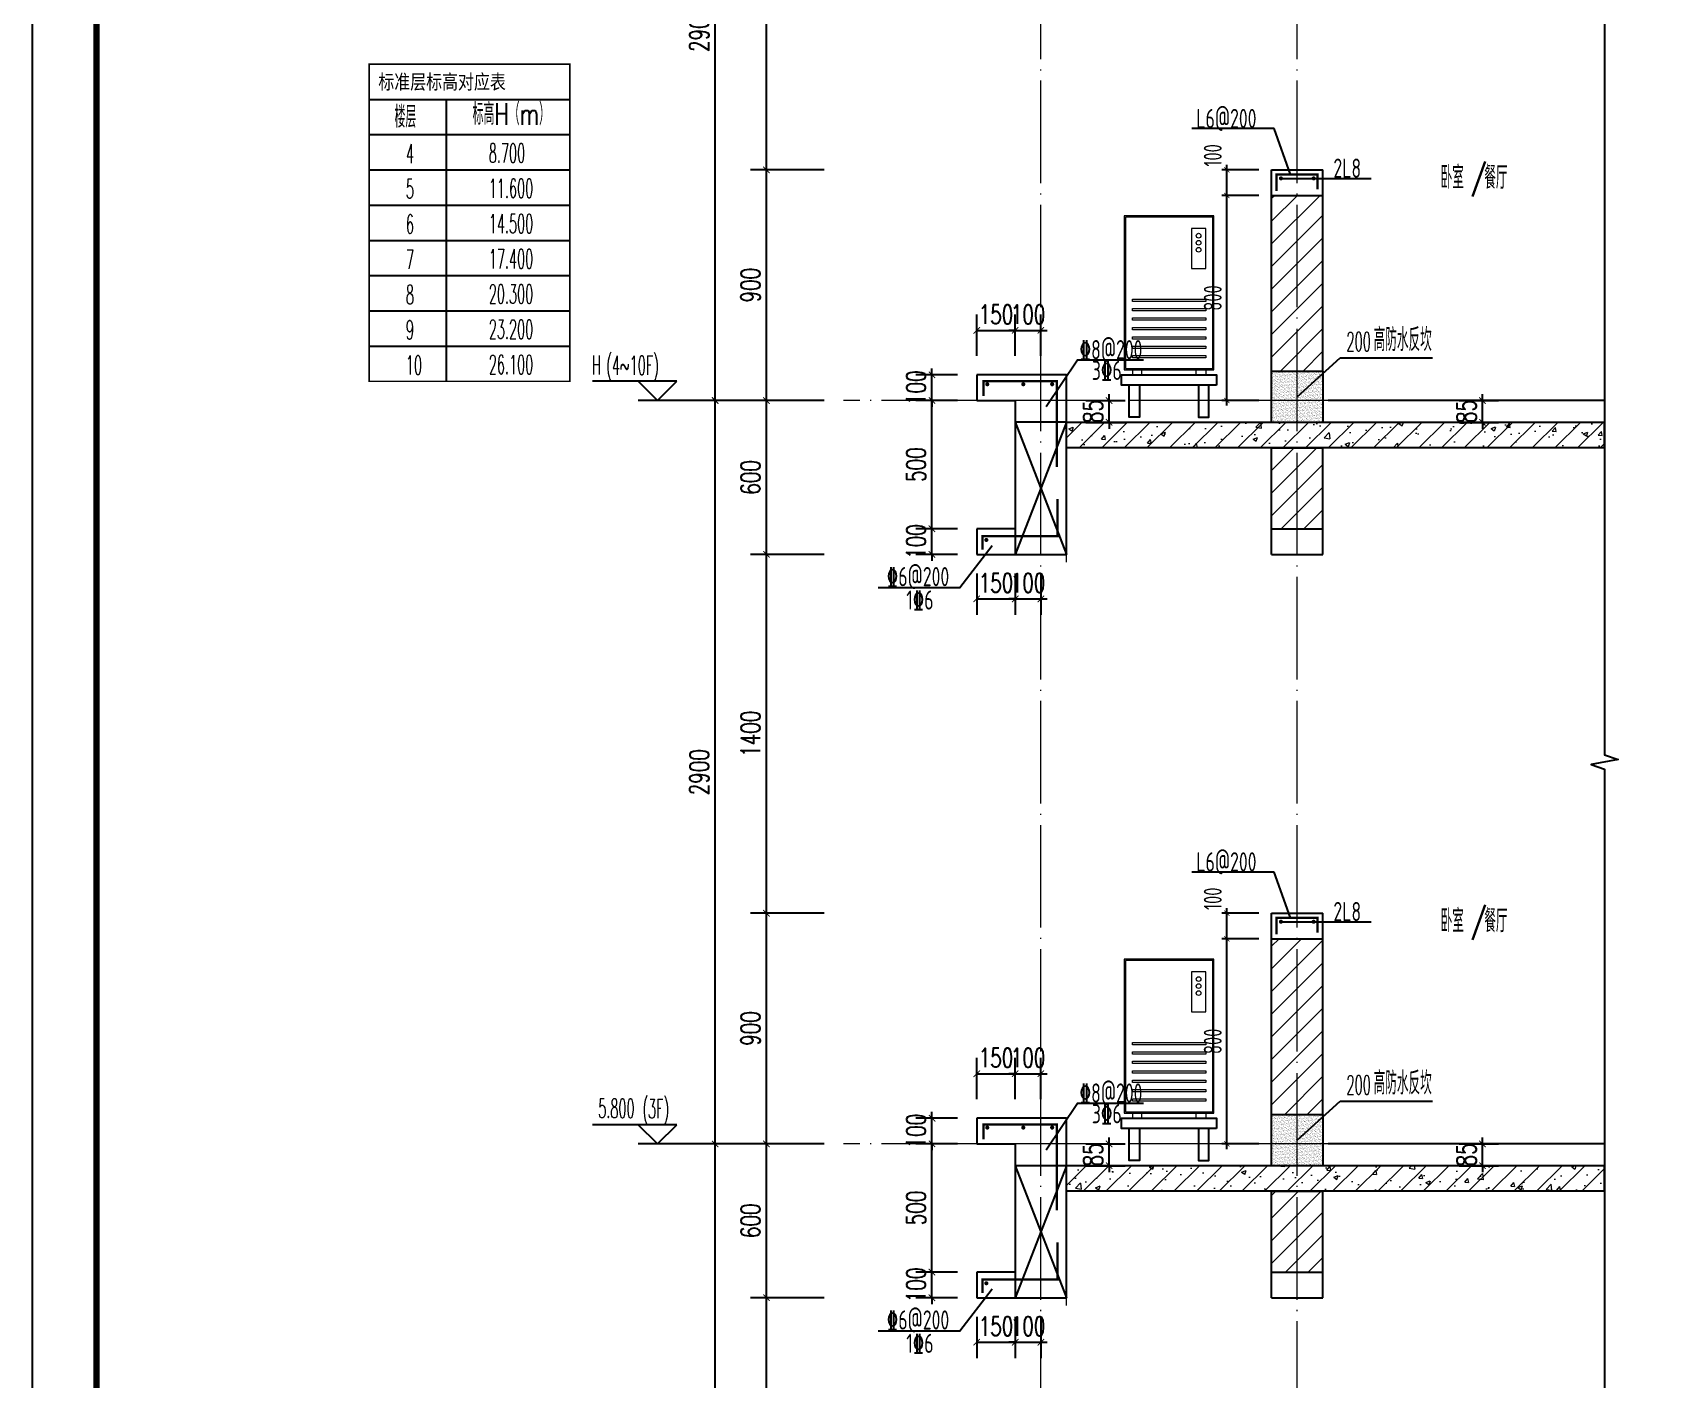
# Model space of a CAD drawing. Extents: x -461650 to 361314, y 245336 to 769729.
# Drawn here: x 299954 to 306262, y 665003 to 670259 of the extents above; entities that cross this region are included whole.
import ezdxf

# ---------------------------------------------------------------- set-up
doc = ezdxf.new("R2010")
doc.units = 0
doc.header["$LTSCALE"] = 1000
doc.linetypes.add('DOTE', pattern=[2.42, 2, -0.2, 0.02, -0.2])
doc.layers.get('0').update_dxf_attribs({"linetype": 'CONTINUOUS'})
doc.layers.get('DEFPOINTS').update_dxf_attribs({"linetype": 'CONTINUOUS'})
for name, color, linetype in [('C-Sheet-图框', 101, 'CONTINUOUS'), ('DIM', 2, 'CONTINUOUS'), ('DIM_ELEV', 3, 'CONTINUOUS'), ('DIM_IDEN', 67, 'CONTINUOUS'), ('DIM_SYMB', 3, 'CONTINUOUS'), ('PUB_DIM', 3, 'CONTINUOUS'), ('PUB_TEXT', 2, 'CONTINUOUS'), ('REIN', 6, 'CONTINUOUS'), ('S-大样-砼线', 7, 'CONTINUOUS'), ('S-引出线', 40, 'CONTINUOUS'), ('TEXT', 2, 'CONTINUOUS'), ('WALL', 5, 'CONTINUOUS'), ('yichutu', 7, 'CONTINUOUS'), ('看线', 251, 'CONTINUOUS'), ('空调外机', 8, 'CONTINUOUS'), ('立面-看线', 251, 'CONTINUOUS')]:
    doc.layers.add(name, color=color, linetype=linetype)
for name, color, linetype, lineweight in [('DOTE', 19, 'DOTE', 9), ('PUB_HATCH', 8, 'CONTINUOUS', 9), ('内粉刷', 37, 'CONTINUOUS', 9), ('图框', 9, 'CONTINUOUS', 18), ('平面-空调室外机', 143, 'CONTINUOUS', 9)]:
    doc.layers.add(name, color=color, linetype=linetype, lineweight=lineweight)
doc.styles.add('_TCH_DIM', font='SIMPLEX.shx', dxfattribs={"width": 0.7, "bigfont": 'GBCBIG.shx'})
doc.styles.add('_TCH_DIM_T3', font='SIMPLEX', dxfattribs={"width": 0.705882, "bigfont": 'GBCBIG'})
doc.styles.add('DIM_FONT_T3', font='SIMPLEX', dxfattribs={"width": 0.705882, "bigfont": 'GBCBIG'})
doc.styles.add('TSSD_DIMENSION', font='Tssdeng.shx', dxfattribs={"width": 0.7, "bigfont": 'tssdchn.shx'})
doc.styles.add('TSSD_REIN', font='tssdeng.shx', dxfattribs={"width": 0.7, "height": 300, "bigfont": 'tssdchn.shx'})
doc.styles.add('w', font='tssdeng.shx', dxfattribs={"width": 0.8, "bigfont": 'tssdchn.shx'})
doc.styles.add('宋体', font='', dxfattribs={"height": 50})
doc.styles.get('宋体').set_extended_font_data('SimSun')
doc.dimstyles.new('_TCH_ARCH&&25', dxfattribs={"dimtxt": 74.375, "dimasz": 25, "dimexe": 62.5, "dimexo": 75, "dimgap": 25, "dimtad": 1, "dimdec": 0, "dimzin": 0, "dimdsep": 46, "dimtxsty": '_TCH_DIM_T3', "dimblk": 'ARCHTICK', "dimcen": 0.09, "dimclrt": 7, "dimazin": 0, "dimtfac": 1, "dimtdec": 0, "dimtix": 1, "dimtmove": 2, "dimatfit": 3, "dimldrblk": 'ARCHTICK', "dimfxl": 0, "dimtolj": 1, "dimtzin": 0, "dimarcsym": 0})
doc.dimstyles.new('TSSD_20_20', dxfattribs={"dimtxt": 60, "dimasz": 20, "dimexe": 20, "dimexo": 50, "dimgap": 20, "dimtad": 1, "dimdec": 0, "dimzin": 0, "dimdsep": 46, "dimtxsty": 'TSSD_DIMENSION', "dimblk": 'ARCHTICK', "dimblk1": 'ARCHTICK', "dimblk2": 'ARCHTICK', "dimcen": 0, "dimdle": 20, "dimclrt": 7, "dimadec": 0, "dimazin": 0, "dimtfac": 1, "dimtdec": 0, "dimtix": 1, "dimtmove": 2, "dimatfit": 3, "dimfxl": 0, "dimtolj": 1, "dimtzin": 0, "dimarcsym": 0})
pattern_1 = [(45, (0, 44.88), (-44.1941915, 44.1941915), [])]

# ---------------------------------------------------------------- blocks, each defined once
blk = doc.blocks.new('GFDDDDRG')
at = {"layer": '图框'}
blk.add_lwpolyline([(923310, -107437), (923310, -159999), (893610, -159999), (893610, -107437)], close=True, dxfattribs=at)
blk.add_lwpolyline([(923310, -107437), (923310, -159999), (893610, -159999), (893610, -107437)], close=True, dxfattribs=at)
at = {"layer": '图框', "const_width": 50}
blk.add_lwpolyline([(894110, -159499), (922810, -159499), (922810, -108687), (894110, -108687)], close=True, dxfattribs=at)
blk = doc.blocks.new('yct-1051-594-26275-14850-25-1002.0')
at = {"layer": 'yichutu', "color": 7}
blk.add_lwpolyline([(0, 0), (0, 14850), (26275, 14850), (26275, 0)], close=True, dxfattribs=at)
blk = doc.blocks.new('A$C4D992532')
at = {"layer": 'C-Sheet-图框', "color": 0}
for p, q in [((-871.8, 1100), (-89.1, 1100)), ((-871.8, 1100), (-89.1, 1100)), ((-571.5, 1100), (-571.5, 0)), ((-871.8, 962.5), (-89.1, 962.5)), ((-871.8, 825), (-89.1, 825)), ((-871.8, 687.5), (-89.1, 687.5)), ((-871.8, 550), (-89.1, 550)), ((-871.8, 412.5), (-89.1, 412.5)), ((-871.8, 275), (-89.1, 275)), ((-871.8, 137.5), (-89.1, 137.5))]:
    blk.add_line(p, q, dxfattribs=at)
at = {"layer": 'C-Sheet-图框', "color": 0, "const_width": 6}
blk.add_lwpolyline([(-871.8, 0), (-89.1, 0), (-89.1, 1237.5), (-871.8, 1237.5)], close=True, dxfattribs=at)
at = {"layer": 'PUB_TEXT', "color": 2, "style": '宋体', "width": 0.8}
blk.add_text('标准层标高对应表', height=56.96, dxfattribs=at).set_placement((-835.8, 1139.9))
at = {"layer": 'PUB_TEXT', "style": '_TCH_DIM'}
for s, height, width, p in [('楼层', 84.4, 0.7, (-772.7, 989.5)), ('标高H（m）', 84.4, 0.7, (-468.2, 1000.6)), ('4', 74.4, 0.494118, (-728.4, 851.3)), ('8.700', 74.38, 0.494118, (-405, 853.2)), ('5', 74.4, 0.494118, (-728.4, 713.8)), ('11.600', 74.38, 0.494118, (-405, 715.7)), ('6', 74.4, 0.494118, (-728.4, 576.3)), ('14.500', 74.38, 0.494118, (-405, 578.2)), ('7', 74.4, 0.494118, (-728.4, 438.8)), ('17.400', 74.38, 0.494118, (-405, 440.7)), ('8', 74.4, 0.494118, (-728.4, 301.3)), ('20.300', 74.38, 0.494118, (-405, 303.2)), ('9', 74.4, 0.494118, (-728.4, 163.8)), ('23.200', 74.38, 0.494118, (-405, 165.7)), ('10', 74.38, 0.494118, (-728.4, 26.3)), ('26.100', 74.38, 0.494118, (-405, 28.2))]:
    blk.add_text(s, height=height, dxfattribs=dict(at, width=width)).set_placement(p)
blk = doc.blocks.new('kongtiao')
for p, q in [((-338.7, 49), (-338.7, -550.8)), ((11, 49), (-338.7, 49)), ((-334.1, 44.4), (-334.1, -546.2)), ((6.4, 44.4), (-334.1, 44.4)), ((6.4, -546.2), (6.4, 44.4)), ((11, -550.8), (11, 49)), ((-76.2, -0.5), (-76.2, -156.5)), ((-21.1, -0.5), (-76.2, -0.5)), ((-21.1, -156.5), (-21.1, -0.5)), ((-76.2, -156.5), (-21.1, -156.5)), ((-338.7, -550.8), (11, -550.8)), ((-334.1, -546.2), (6.4, -546.2)), ((-306.6, -550.8), (-306.6, -571.2)), ((-269.8, -571.2), (-269.8, -550.8)), ((-57.9, -571.2), (-57.9, -550.8)), ((-21.1, -550.8), (-21.1, -571.2)), ((-306.6, -571.2), (-269.8, -571.2)), ((-21.1, -571.2), (-57.9, -571.2))]:
    blk.add_line(p, q)
for points in [[(-306.6, -275.4), (-21.1, -275.4), (-21.1, -284.6), (-306.6, -284.6)], [(-306.6, -312.1), (-21.1, -312.1), (-21.1, -321.3), (-306.6, -321.3)], [(-306.6, -348.8), (-21.1, -348.8), (-21.1, -358), (-306.6, -358)], [(-306.6, -385.6), (-21.1, -385.6), (-21.1, -394.7), (-306.6, -394.7)], [(-306.6, -422.3), (-21.1, -422.3), (-21.1, -431.5), (-306.6, -431.5)], [(-306.6, -459), (-21.1, -459), (-21.1, -468.2), (-306.6, -468.2)], [(-306.6, -495.7), (-21.1, -495.7), (-21.1, -504.9), (-306.6, -504.9)]]:
    blk.add_lwpolyline(points, close=True)
for centre in [(-48.7, -28), (-48.7, -55.6), (-48.7, -83.1)]:
    blk.add_circle(centre, 9.18)
blk = doc.blocks.new('_ArchTick')
at = {"color": 0, "linetype": 'ByBlock', "const_width": 0.15}
blk.add_lwpolyline([(-0.5, -0.5), (0.5, 0.5)], dxfattribs=at)
blk = doc.blocks.new('*D387')
at = {"layer": 'DEFPOINTS', "color": 0}
for p in [(926373.2, -117186.1), (926547.8, -117186.1), (926547.8, -117286.1)]:
    blk.add_point(p, dxfattribs=at)
at = {"layer": 'PUB_DIM', "color": 0, "lineweight": -2}
for p, q in [((926472.8, -117186.1), (926310.7, -117186.1)), ((926373.2, -117186.1), (926373.2, -117161.1)), ((926373.2, -117286.1), (926373.2, -117186.1)), ((926472.8, -117286.1), (926310.7, -117286.1)), ((926373.2, -117286.1), (926373.2, -117311.1))]:
    blk.add_line(p, q, dxfattribs=at)
at = {"layer": 'PUB_DIM', "color": 0, "lineweight": -2, "xscale": 25, "yscale": 25, "zscale": 25}
for p, rotation in [((926373.2, -117186.1), 270), ((926373.2, -117286.1), 90)]:
    blk.add_blockref('_ArchTick', p, dxfattribs=dict(at, rotation=rotation))
at = {"layer": 'PUB_DIM', "color": 7, "insert": (926311, -117236.1), "char_height": 74.38, "attachment_point": 5, "rotation": 90, "style": '_TCH_DIM_T3'}
blk.add_mtext('\\A1;100', dxfattribs=at)
blk = doc.blocks.new('*D388')
at = {"layer": 'DEFPOINTS', "color": 0}
for p in [(926373.2, -117286.1), (926547.8, -117286.1), (926547.8, -117786.1)]:
    blk.add_point(p, dxfattribs=at)
at = {"layer": 'PUB_DIM', "color": 0, "lineweight": -2}
for p, q in [((926472.8, -117286.1), (926310.7, -117286.1)), ((926373.2, -117786.1), (926373.2, -117286.1)), ((926472.8, -117786.1), (926310.7, -117786.1))]:
    blk.add_line(p, q, dxfattribs=at)
at = {"layer": 'PUB_DIM', "color": 0, "lineweight": -2, "xscale": 25, "yscale": 25, "zscale": 25}
for p, rotation in [((926373.2, -117286.1), 90), ((926373.2, -117786.1), 270)]:
    blk.add_blockref('_ArchTick', p, dxfattribs=dict(at, rotation=rotation))
at = {"layer": 'PUB_DIM', "color": 7, "insert": (926311, -117536.1), "char_height": 74.38, "attachment_point": 5, "rotation": 90, "style": '_TCH_DIM_T3'}
blk.add_mtext('\\A1;500', dxfattribs=at)
blk = doc.blocks.new('*D389')
at = {"layer": 'DEFPOINTS', "color": 0}
for p in [(926373.2, -117786.1), (926547.8, -117786.1), (926547.8, -117886.1)]:
    blk.add_point(p, dxfattribs=at)
at = {"layer": 'PUB_DIM', "color": 0, "lineweight": -2}
for p, q in [((926373.2, -117786.1), (926373.2, -117761.1)), ((926472.8, -117786.1), (926310.7, -117786.1)), ((926373.2, -117886.1), (926373.2, -117786.1)), ((926472.8, -117886.1), (926310.7, -117886.1)), ((926373.2, -117886.1), (926373.2, -117911.1))]:
    blk.add_line(p, q, dxfattribs=at)
at = {"layer": 'PUB_DIM', "color": 0, "lineweight": -2, "xscale": 25, "yscale": 25, "zscale": 25}
for p, rotation in [((926373.2, -117786.1), 270), ((926373.2, -117886.1), 90)]:
    blk.add_blockref('_ArchTick', p, dxfattribs=dict(at, rotation=rotation))
at = {"layer": 'PUB_DIM', "color": 7, "insert": (926311, -117836.1), "char_height": 74.38, "attachment_point": 5, "rotation": 90, "style": '_TCH_DIM_T3'}
blk.add_mtext('\\A1;100', dxfattribs=at)
blk = doc.blocks.new('*D390')
at = {"layer": 'DEFPOINTS', "color": 0}
for p in [(926547.8, -117886.1), (926697.8, -117886.1), (926697.8, -118059.8)]:
    blk.add_point(p, dxfattribs=at)
at = {"layer": 'PUB_DIM', "color": 0, "lineweight": -2}
for p, q in [((926547.8, -117961.1), (926547.8, -118122.3)), ((926697.8, -117961.1), (926697.8, -118122.3)), ((926547.8, -118059.8), (926697.8, -118059.8))]:
    blk.add_line(p, q, dxfattribs=at)
at = {"layer": 'PUB_DIM', "color": 0, "lineweight": -2, "xscale": 25, "yscale": 25, "zscale": 25, "rotation": 180}
blk.add_blockref('_ArchTick', (926547.8, -118059.8), dxfattribs=at)
at = {"layer": 'PUB_DIM', "color": 0, "lineweight": -2, "xscale": 25, "yscale": 25, "zscale": 25}
blk.add_blockref('_ArchTick', (926697.8, -118059.8), dxfattribs=at)
at = {"layer": 'PUB_DIM', "color": 7, "insert": (926622.8, -117997.6), "char_height": 74.38, "attachment_point": 5, "style": '_TCH_DIM_T3'}
blk.add_mtext('\\A1;150', dxfattribs=at)
blk = doc.blocks.new('*D391')
at = {"layer": 'DEFPOINTS', "color": 0}
for p in [(926697.8, -117886.1), (926797.8, -117886.1), (926797.8, -118059.8)]:
    blk.add_point(p, dxfattribs=at)
at = {"layer": 'PUB_DIM', "color": 0, "lineweight": -2}
for p, q in [((926697.8, -117961.1), (926697.8, -118122.3)), ((926797.8, -117961.1), (926797.8, -118122.3)), ((926697.8, -118059.8), (926672.8, -118059.8)), ((926697.8, -118059.8), (926797.8, -118059.8)), ((926797.8, -118059.8), (926822.8, -118059.8))]:
    blk.add_line(p, q, dxfattribs=at)
at = {"layer": 'PUB_DIM', "color": 0, "lineweight": -2, "xscale": 25, "yscale": 25, "zscale": 25}
blk.add_blockref('_ArchTick', (926697.8, -118059.8), dxfattribs=at)
at = {"layer": 'PUB_DIM', "color": 0, "lineweight": -2, "xscale": 25, "yscale": 25, "zscale": 25, "rotation": 180}
blk.add_blockref('_ArchTick', (926797.8, -118059.8), dxfattribs=at)
at = {"layer": 'PUB_DIM', "color": 7, "insert": (926747.8, -117997.6), "char_height": 74.38, "attachment_point": 5, "style": '_TCH_DIM_T3'}
blk.add_mtext('\\A1;100', dxfattribs=at)
blk = doc.blocks.new('*D392')
at = {"layer": 'DEFPOINTS', "color": 0}
for p in [(928354.1, -117286.1), (928520.1, -117286.1), (928354.1, -117371.1)]:
    blk.add_point(p, dxfattribs=at)
at = {"layer": 'PUB_DIM', "color": 0, "lineweight": -2}
for p, q in [((928520.1, -117286.1), (928520.1, -117261.1)), ((928429.1, -117286.1), (928582.6, -117286.1)), ((928520.1, -117371.1), (928520.1, -117286.1)), ((928429.1, -117371.1), (928582.6, -117371.1)), ((928520.1, -117371.1), (928520.1, -117396.1))]:
    blk.add_line(p, q, dxfattribs=at)
at = {"layer": 'PUB_DIM', "color": 0, "lineweight": -2, "xscale": 25, "yscale": 25, "zscale": 25}
for p, rotation in [((928520.1, -117286.1), 270), ((928520.1, -117371.1), 90)]:
    blk.add_blockref('_ArchTick', p, dxfattribs=dict(at, rotation=rotation))
at = {"layer": 'PUB_DIM', "color": 7, "insert": (928457.9, -117328.6), "char_height": 74.38, "attachment_point": 5, "rotation": 90, "style": '_TCH_DIM_T3'}
blk.add_mtext('\\A1;85', dxfattribs=at)
blk = doc.blocks.new('*D393')
at = {"layer": 'DEFPOINTS', "color": 0}
for p in [(926697.8, -117012.4), (926547.8, -117186.1), (926697.8, -117186.1)]:
    blk.add_point(p, dxfattribs=at)
at = {"layer": 'PUB_DIM', "color": 0, "lineweight": -2}
for p, q in [((926547.8, -117111.1), (926547.8, -116949.9)), ((926697.8, -117111.1), (926697.8, -116949.9)), ((926547.8, -117012.4), (926697.8, -117012.4))]:
    blk.add_line(p, q, dxfattribs=at)
at = {"layer": 'PUB_DIM', "color": 0, "lineweight": -2, "xscale": 25, "yscale": 25, "zscale": 25, "rotation": 180}
blk.add_blockref('_ArchTick', (926547.8, -117012.4), dxfattribs=at)
at = {"layer": 'PUB_DIM', "color": 0, "lineweight": -2, "xscale": 25, "yscale": 25, "zscale": 25}
blk.add_blockref('_ArchTick', (926697.8, -117012.4), dxfattribs=at)
at = {"layer": 'PUB_DIM', "color": 7, "insert": (926622.8, -116950.2), "char_height": 74.38, "attachment_point": 5, "style": '_TCH_DIM_T3'}
blk.add_mtext('\\A1;150', dxfattribs=at)
blk = doc.blocks.new('*D394')
at = {"layer": 'DEFPOINTS', "color": 0}
for p in [(926797.8, -117012.4), (926697.8, -117186.1), (926797.8, -117186.1)]:
    blk.add_point(p, dxfattribs=at)
at = {"layer": 'PUB_DIM', "color": 0, "lineweight": -2}
for p, q in [((926697.8, -117111.1), (926697.8, -116949.9)), ((926797.8, -117111.1), (926797.8, -116949.9)), ((926697.8, -117012.4), (926672.8, -117012.4)), ((926697.8, -117012.4), (926797.8, -117012.4)), ((926797.8, -117012.4), (926822.8, -117012.4))]:
    blk.add_line(p, q, dxfattribs=at)
at = {"layer": 'PUB_DIM', "color": 0, "lineweight": -2, "xscale": 25, "yscale": 25, "zscale": 25}
blk.add_blockref('_ArchTick', (926697.8, -117012.4), dxfattribs=at)
at = {"layer": 'PUB_DIM', "color": 0, "lineweight": -2, "xscale": 25, "yscale": 25, "zscale": 25, "rotation": 180}
blk.add_blockref('_ArchTick', (926797.8, -117012.4), dxfattribs=at)
at = {"layer": 'PUB_DIM', "color": 7, "insert": (926747.8, -116950.2), "char_height": 74.38, "attachment_point": 5, "style": '_TCH_DIM_T3'}
blk.add_mtext('\\A1;100', dxfattribs=at)
blk = doc.blocks.new('*D395')
at = {"layer": 'DEFPOINTS', "color": 0}
for p in [(926897.8, -117286.1), (927063.8, -117286.1), (926897.8, -117371.1)]:
    blk.add_point(p, dxfattribs=at)
at = {"layer": 'PUB_DIM', "color": 0, "lineweight": -2}
for p, q in [((927063.8, -117286.1), (927063.8, -117261.1)), ((926972.8, -117286.1), (927126.3, -117286.1)), ((927063.8, -117371.1), (927063.8, -117286.1)), ((926972.8, -117371.1), (927126.3, -117371.1)), ((927063.8, -117371.1), (927063.8, -117396.1))]:
    blk.add_line(p, q, dxfattribs=at)
at = {"layer": 'PUB_DIM', "color": 0, "lineweight": -2, "xscale": 25, "yscale": 25, "zscale": 25}
for p, rotation in [((927063.8, -117286.1), 270), ((927063.8, -117371.1), 90)]:
    blk.add_blockref('_ArchTick', p, dxfattribs=dict(at, rotation=rotation))
at = {"layer": 'PUB_DIM', "color": 7, "insert": (927001.6, -117328.6), "char_height": 74.38, "attachment_point": 5, "rotation": 90, "style": '_TCH_DIM_T3'}
blk.add_mtext('\\A1;85', dxfattribs=at)
blk = doc.blocks.new('*D747')
at = {"layer": 'DEFPOINTS', "color": 0}
for p in [(302817.1, 665323), (303117.1, 665323), (303117.1, 663923)]:
    blk.add_point(p, dxfattribs=at)
at = {"layer": 'PUB_DIM', "color": 0, "lineweight": -2}
for p, q in [((303042.1, 665323), (302754.6, 665323)), ((302817.1, 663923), (302817.1, 665323)), ((303042.1, 663923), (302754.6, 663923))]:
    blk.add_line(p, q, dxfattribs=at)
at = {"layer": 'PUB_DIM', "color": 0, "lineweight": -2, "xscale": 25, "yscale": 25, "zscale": 25}
for p, rotation in [((302817.1, 665323), 90), ((302817.1, 663923), 270)]:
    blk.add_blockref('_ArchTick', p, dxfattribs=dict(at, rotation=rotation))
at = {"layer": 'PUB_DIM', "color": 7, "insert": (302754.9, 664623), "char_height": 74.38, "attachment_point": 5, "rotation": 90, "style": '_TCH_DIM_T3'}
blk.add_mtext('\\A1;1400', dxfattribs=at)
blk = doc.blocks.new('*D748')
at = {"layer": 'DEFPOINTS', "color": 0}
for p in [(302817.1, 665923), (303117.1, 665923), (303117.1, 665323)]:
    blk.add_point(p, dxfattribs=at)
at = {"layer": 'PUB_DIM', "color": 0, "lineweight": -2}
for p, q in [((303042.1, 665923), (302754.6, 665923)), ((302817.1, 665323), (302817.1, 665923)), ((303042.1, 665323), (302754.6, 665323))]:
    blk.add_line(p, q, dxfattribs=at)
at = {"layer": 'PUB_DIM', "color": 0, "lineweight": -2, "xscale": 25, "yscale": 25, "zscale": 25}
for p, rotation in [((302817.1, 665923), 90), ((302817.1, 665323), 270)]:
    blk.add_blockref('_ArchTick', p, dxfattribs=dict(at, rotation=rotation))
at = {"layer": 'PUB_DIM', "color": 7, "insert": (302754.9, 665623), "char_height": 74.38, "attachment_point": 5, "rotation": 90, "style": '_TCH_DIM_T3'}
blk.add_mtext('\\A1;600', dxfattribs=at)
blk = doc.blocks.new('*D749')
at = {"layer": 'DEFPOINTS', "color": 0}
for p in [(302817.1, 666823), (303117.1, 666823), (303117.1, 665923)]:
    blk.add_point(p, dxfattribs=at)
at = {"layer": 'PUB_DIM', "color": 0, "lineweight": -2}
for p, q in [((303042.1, 666823), (302754.6, 666823)), ((302817.1, 665923), (302817.1, 666823)), ((303042.1, 665923), (302754.6, 665923))]:
    blk.add_line(p, q, dxfattribs=at)
at = {"layer": 'PUB_DIM', "color": 0, "lineweight": -2, "xscale": 25, "yscale": 25, "zscale": 25}
for p, rotation in [((302817.1, 666823), 90), ((302817.1, 665923), 270)]:
    blk.add_blockref('_ArchTick', p, dxfattribs=dict(at, rotation=rotation))
at = {"layer": 'PUB_DIM', "color": 7, "insert": (302754.9, 666373), "char_height": 74.38, "attachment_point": 5, "rotation": 90, "style": '_TCH_DIM_T3'}
blk.add_mtext('\\A1;900', dxfattribs=at)
blk = doc.blocks.new('*D750')
at = {"layer": 'DEFPOINTS', "color": 0}
for p in [(302817.1, 668223), (303117.1, 668223), (303117.1, 666823)]:
    blk.add_point(p, dxfattribs=at)
at = {"layer": 'PUB_DIM', "color": 0, "lineweight": -2}
for p, q in [((303042.1, 668223), (302754.6, 668223)), ((302817.1, 666823), (302817.1, 668223)), ((303042.1, 666823), (302754.6, 666823))]:
    blk.add_line(p, q, dxfattribs=at)
at = {"layer": 'PUB_DIM', "color": 0, "lineweight": -2, "xscale": 25, "yscale": 25, "zscale": 25}
for p, rotation in [((302817.1, 668223), 90), ((302817.1, 666823), 270)]:
    blk.add_blockref('_ArchTick', p, dxfattribs=dict(at, rotation=rotation))
at = {"layer": 'PUB_DIM', "color": 7, "insert": (302754.9, 667523), "char_height": 74.38, "attachment_point": 5, "rotation": 90, "style": '_TCH_DIM_T3'}
blk.add_mtext('\\A1;1400', dxfattribs=at)
blk = doc.blocks.new('*D751')
at = {"layer": 'DEFPOINTS', "color": 0}
for p in [(302817.1, 668823), (303117.1, 668823), (303117.1, 668223)]:
    blk.add_point(p, dxfattribs=at)
at = {"layer": 'PUB_DIM', "color": 0, "lineweight": -2}
for p, q in [((303042.1, 668823), (302754.6, 668823)), ((302817.1, 668223), (302817.1, 668823)), ((303042.1, 668223), (302754.6, 668223))]:
    blk.add_line(p, q, dxfattribs=at)
at = {"layer": 'PUB_DIM', "color": 0, "lineweight": -2, "xscale": 25, "yscale": 25, "zscale": 25}
for p, rotation in [((302817.1, 668823), 90), ((302817.1, 668223), 270)]:
    blk.add_blockref('_ArchTick', p, dxfattribs=dict(at, rotation=rotation))
at = {"layer": 'PUB_DIM', "color": 7, "insert": (302754.9, 668523), "char_height": 74.38, "attachment_point": 5, "rotation": 90, "style": '_TCH_DIM_T3'}
blk.add_mtext('\\A1;600', dxfattribs=at)
blk = doc.blocks.new('*D752')
at = {"layer": 'DEFPOINTS', "color": 0}
for p in [(302817.1, 669723), (303117.1, 669723), (303117.1, 668823)]:
    blk.add_point(p, dxfattribs=at)
at = {"layer": 'PUB_DIM', "color": 0, "lineweight": -2}
for p, q in [((303042.1, 669723), (302754.6, 669723)), ((302817.1, 668823), (302817.1, 669723)), ((303042.1, 668823), (302754.6, 668823))]:
    blk.add_line(p, q, dxfattribs=at)
at = {"layer": 'PUB_DIM', "color": 0, "lineweight": -2, "xscale": 25, "yscale": 25, "zscale": 25}
for p, rotation in [((302817.1, 669723), 90), ((302817.1, 668823), 270)]:
    blk.add_blockref('_ArchTick', p, dxfattribs=dict(at, rotation=rotation))
at = {"layer": 'PUB_DIM', "color": 7, "insert": (302754.9, 669273), "char_height": 74.38, "attachment_point": 5, "rotation": 90, "style": '_TCH_DIM_T3'}
blk.add_mtext('\\A1;900', dxfattribs=at)
blk = doc.blocks.new('*D753')
at = {"layer": 'DEFPOINTS', "color": 0}
for p in [(302817.1, 671123), (303117.1, 671123), (303117.1, 669723)]:
    blk.add_point(p, dxfattribs=at)
at = {"layer": 'PUB_DIM', "color": 0, "lineweight": -2}
for p, q in [((303042.1, 671123), (302754.6, 671123)), ((302817.1, 669723), (302817.1, 671123)), ((303042.1, 669723), (302754.6, 669723))]:
    blk.add_line(p, q, dxfattribs=at)
at = {"layer": 'PUB_DIM', "color": 0, "lineweight": -2, "xscale": 25, "yscale": 25, "zscale": 25}
for p, rotation in [((302817.1, 671123), 90), ((302817.1, 669723), 270)]:
    blk.add_blockref('_ArchTick', p, dxfattribs=dict(at, rotation=rotation))
at = {"layer": 'PUB_DIM', "color": 7, "insert": (302754.9, 670423), "char_height": 74.38, "attachment_point": 5, "rotation": 90, "style": '_TCH_DIM_T3'}
blk.add_mtext('\\A1;1400', dxfattribs=at)
blk = doc.blocks.new('*D761')
at = {"layer": 'DEFPOINTS', "color": 0}
for p in [(302617.1, 665923), (303117.1, 665923), (303117.1, 663023)]:
    blk.add_point(p, dxfattribs=at)
at = {"layer": 'PUB_DIM', "color": 0, "lineweight": -2}
for p, q in [((303042.1, 665923), (302554.6, 665923)), ((302617.1, 663023), (302617.1, 665923)), ((303042.1, 663023), (302554.6, 663023))]:
    blk.add_line(p, q, dxfattribs=at)
at = {"layer": 'PUB_DIM', "color": 0, "lineweight": -2, "xscale": 25, "yscale": 25, "zscale": 25}
for p, rotation in [((302617.1, 665923), 90), ((302617.1, 663023), 270)]:
    blk.add_blockref('_ArchTick', p, dxfattribs=dict(at, rotation=rotation))
at = {"layer": 'PUB_DIM', "color": 7, "insert": (302554.9, 664473), "char_height": 74.38, "attachment_point": 5, "rotation": 90, "style": '_TCH_DIM_T3'}
blk.add_mtext('\\A1;2900', dxfattribs=at)
blk = doc.blocks.new('*D762')
at = {"layer": 'DEFPOINTS', "color": 0}
for p in [(302617.1, 668823), (303117.1, 668823), (303117.1, 665923)]:
    blk.add_point(p, dxfattribs=at)
at = {"layer": 'PUB_DIM', "color": 0, "lineweight": -2}
for p, q in [((303042.1, 668823), (302554.6, 668823)), ((302617.1, 665923), (302617.1, 668823)), ((303042.1, 665923), (302554.6, 665923))]:
    blk.add_line(p, q, dxfattribs=at)
at = {"layer": 'PUB_DIM', "color": 0, "lineweight": -2, "xscale": 25, "yscale": 25, "zscale": 25}
for p, rotation in [((302617.1, 668823), 90), ((302617.1, 665923), 270)]:
    blk.add_blockref('_ArchTick', p, dxfattribs=dict(at, rotation=rotation))
at = {"layer": 'PUB_DIM', "color": 7, "insert": (302554.9, 667373), "char_height": 74.38, "attachment_point": 5, "rotation": 90, "style": '_TCH_DIM_T3'}
blk.add_mtext('\\A1;2900', dxfattribs=at)
blk = doc.blocks.new('*D763')
at = {"layer": 'DEFPOINTS', "color": 0}
for p in [(302617.1, 671723), (303117.1, 671723), (303117.1, 668823)]:
    blk.add_point(p, dxfattribs=at)
at = {"layer": 'PUB_DIM', "color": 0, "lineweight": -2}
for p, q in [((303042.1, 671723), (302554.6, 671723)), ((302617.1, 668823), (302617.1, 671723)), ((303042.1, 668823), (302554.6, 668823))]:
    blk.add_line(p, q, dxfattribs=at)
at = {"layer": 'PUB_DIM', "color": 0, "lineweight": -2, "xscale": 25, "yscale": 25, "zscale": 25}
for p, rotation in [((302617.1, 671723), 90), ((302617.1, 668823), 270)]:
    blk.add_blockref('_ArchTick', p, dxfattribs=dict(at, rotation=rotation))
at = {"layer": 'PUB_DIM', "color": 7, "insert": (302554.9, 670273), "char_height": 74.38, "attachment_point": 5, "rotation": 90, "style": '_TCH_DIM_T3'}
blk.add_mtext('\\A1;2900', dxfattribs=at)
blk = doc.blocks.new('20210809.02282059')
at = {"layer": 'REIN', "const_width": 9}
blk.add_lwpolyline([(87484.2, 66580.9), (87484.2, 66644.7), (87644.1, 66644.7), (87644.1, 66586.8)], dxfattribs=at)
at = {"layer": 'REIN', "const_width": 8}
for points in [[(87497.7, 66629.7, 1), (87505.7, 66629.7, 1)], [(87625.1, 66629.7, 1), (87633.1, 66629.7, 1)]]:
    blk.add_lwpolyline(points, format="xyb", close=True, dxfattribs=at)
at = {"layer": 'S-引出线'}
for p, q in [((87474.6, 66823.8), (87154.5, 66823.8)), ((87538.8, 66644.7), (87474.6, 66823.8)), ((87501.7, 66629.7), (87853.3, 66629.7))]:
    blk.add_line(p, q, dxfattribs=at)
at = {"layer": 'TEXT', "style": 'w', "width": 0.7}
for s, p in [('L6@200', (87171.5, 66825.9)), ('2L8', (87706.2, 66632.1))]:
    blk.add_text(s, height=75, rotation=0, dxfattribs=at).set_placement(p)
blk = doc.blocks.new('A$C124E38C7')
at = {"layer": 'REIN'}
for points in [[(411.3, 827.6, 9, 9, 0), (411.3, 885.8, 9, 9, 0), (697.1, 885.8, 9, 9, 0), (697.1, 551.1, 9, 9, 0)], [(407.7, 227.9, 9, 9, 0), (407.7, 280.9, 9, 9, 0), (700.1, 280.9, 9, 9, 0), (700.1, 425.3, 9, 9, 0)]]:
    blk.add_lwpolyline(points, format="xyseb", dxfattribs=at)
at = {"layer": 'REIN', "const_width": 8}
for points in [[(421.8, 873.5, 1), (429.8, 873.5, 1)], [(562.3, 873.5, 1), (570.3, 873.5, 1)], [(674.9, 873.5, 1), (682.9, 873.5, 1)], [(418.3, 266.1, 1), (426.3, 266.1, 1)]]:
    blk.add_lwpolyline(points, format="xyb", close=True, dxfattribs=at)
at = {"layer": 'S-大样-砼线'}
for p, q in [((534.9, 724.9), (734.9, 209.8)), ((734.9, 724.9), (534.9, 209.8))]:
    blk.add_line(p, q, dxfattribs=at)
blk.add_lwpolyline([(734.9, 724.9), (534.9, 724.9), (534.9, 209.8), (734.9, 209.8)], close=True, dxfattribs=at)
at = {"layer": 'S-引出线'}
for points in [[(655.5, 786.1), (777.7, 968.3), (1034.7, 968.3)], [(445.3, 242.7), (318.6, 79.6), (0, 79.6)]]:
    blk.add_lwpolyline(points, dxfattribs=at)
at = {"layer": 'TEXT', "style": 'TSSD_REIN', "width": 0.7}
for s, p in [('%%1328@200', (785.9, 970.9)), ('3%%1326', (833.8, 890.1)), ('%%1326@200', (33.9, 85.5)), ('1%%1326', (110.1, -5.8))]:
    blk.add_text(s, height=75, rotation=0, dxfattribs=at).set_placement(p)
blk = doc.blocks.new('*D2018')
at = {"layer": 'DEFPOINTS', "color": 0}
for p in [(304612.7, 669723), (304787.3, 669723), (304787.3, 669623)]:
    blk.add_point(p, dxfattribs=at)
at = {"layer": 'DIM', "color": 0, "lineweight": -2}
for p, q in [((304737.3, 669723), (304592.7, 669723)), ((304612.7, 669603), (304612.7, 669743)), ((304737.3, 669623), (304592.7, 669623))]:
    blk.add_line(p, q, dxfattribs=at)
at = {"layer": 'DIM', "color": 0, "lineweight": -2, "xscale": 20, "yscale": 20, "zscale": 20}
for p, rotation in [((304612.7, 669723), 90), ((304612.7, 669623), 270)]:
    blk.add_blockref('_ArchTick', p, dxfattribs=dict(at, rotation=rotation))
at = {"layer": 'DIM', "color": 7, "insert": (304557.7, 669779.4), "char_height": 70, "attachment_point": 5, "rotation": 90, "style": 'TSSD_DIMENSION'}
blk.add_mtext('\\A1;100', dxfattribs=at)
blk = doc.blocks.new('*D2019')
at = {"layer": 'DEFPOINTS', "color": 0}
for p in [(304612.7, 666823), (304787.3, 666823), (304787.3, 666723)]:
    blk.add_point(p, dxfattribs=at)
at = {"layer": 'DIM', "color": 0, "lineweight": -2}
for p, q in [((304737.3, 666823), (304592.7, 666823)), ((304612.7, 666703), (304612.7, 666843)), ((304737.3, 666723), (304592.7, 666723))]:
    blk.add_line(p, q, dxfattribs=at)
at = {"layer": 'DIM', "color": 0, "lineweight": -2, "xscale": 20, "yscale": 20, "zscale": 20}
for p, rotation in [((304612.7, 666823), 90), ((304612.7, 666723), 270)]:
    blk.add_blockref('_ArchTick', p, dxfattribs=dict(at, rotation=rotation))
at = {"layer": 'DIM', "color": 7, "insert": (304557.7, 666879.4), "char_height": 70, "attachment_point": 5, "rotation": 90, "style": 'TSSD_DIMENSION'}
blk.add_mtext('\\A1;100', dxfattribs=at)
blk = doc.blocks.new('*D2037')
at = {"layer": 'DEFPOINTS', "color": 0}
for p in [(304612.7, 669623), (304787.3, 669623), (304787.3, 668823)]:
    blk.add_point(p, dxfattribs=at)
at = {"layer": 'DIM', "color": 0, "lineweight": -2}
for p, q in [((304612.7, 668803), (304612.7, 669643)), ((304737.3, 669623), (304592.7, 669623)), ((304737.3, 668823), (304592.7, 668823))]:
    blk.add_line(p, q, dxfattribs=at)
at = {"layer": 'DIM', "color": 0, "lineweight": -2, "xscale": 20, "yscale": 20, "zscale": 20}
for p, rotation in [((304612.7, 669623), 90), ((304612.7, 668823), 270)]:
    blk.add_blockref('_ArchTick', p, dxfattribs=dict(at, rotation=rotation))
at = {"layer": 'DIM', "color": 7, "insert": (304557.7, 669223), "char_height": 70, "attachment_point": 5, "rotation": 90, "style": 'TSSD_DIMENSION'}
blk.add_mtext('\\A1;800', dxfattribs=at)
blk = doc.blocks.new('*D2039')
at = {"layer": 'DEFPOINTS', "color": 0}
for p in [(304612.7, 666723), (304787.3, 666723), (304787.3, 665923)]:
    blk.add_point(p, dxfattribs=at)
at = {"layer": 'DIM', "color": 0, "lineweight": -2}
for p, q in [((304612.7, 665903), (304612.7, 666743)), ((304737.3, 666723), (304592.7, 666723)), ((304737.3, 665923), (304592.7, 665923))]:
    blk.add_line(p, q, dxfattribs=at)
at = {"layer": 'DIM', "color": 0, "lineweight": -2, "xscale": 20, "yscale": 20, "zscale": 20}
for p, rotation in [((304612.7, 666723), 90), ((304612.7, 665923), 270)]:
    blk.add_blockref('_ArchTick', p, dxfattribs=dict(at, rotation=rotation))
at = {"layer": 'DIM', "color": 7, "insert": (304557.7, 666323), "char_height": 70, "attachment_point": 5, "rotation": 90, "style": 'TSSD_DIMENSION'}
blk.add_mtext('\\A1;800', dxfattribs=at)
blk = doc.blocks.new('GHFHFHFCSDC')
at = {"layer": 'PUB_HATCH'}
h = blk.add_hatch(dxfattribs=at)
h.set_pattern_fill('普通砖', color=256, scale=25, style=0)
h.set_pattern_definition(pattern_1)
h.paths.add_polyline_path([(927897.8, -117171.1), (927897.8, -116486.1), (927697.8, -116486.1), (927697.8, -117171.1)])
h = blk.add_hatch(dxfattribs=at)
h.set_pattern_fill('钢筋混凝土', color=256, scale=25, style=0)
h.set_pattern_definition([(45, (0, 0), (-44.194174, 44.194174), []), (50, (0, 0), (179.315046, -15.688034), [18.75, -206.25]), (355, (0, 0), (-34.687833, 188.048033), [15, -165]), (100.4514, (14.94, -1.3), (144.627345, 172.359886), [15.935047, -175.285528]), (46.1842, (0, 50), (266.81026, -41.379754), [28.125, -309.375]), (96.6356, (22.23, 46.55), (233.66568, 243.52947), [23.90257, -262.92825]), (351.1842, (0, 50), (233.66549, 243.52965), [22.5, -247.5]), (21, (25, 37.5), (149.226763, -100.654723), [18.75, -206.25]), (326, (25, 37.5), (60.828833, 181.28751), [15, -165]), (71.4514, (37.44, 29.11), (210.055657, 80.632624), [15.935047, -175.285528]), (37.5, (0, 0), (3.039964, 83.2234635), [0, -163, 0, -167.5, 0, -165.625]), (7.5, (0, 0), (65.767384, 98.602928), [0, -95.5, 0, -159.25, 0, -63.125]), (327.5, (-55.75, 0), (133.455609, -5.638718), [0, -62.5, 0, -195, 0, -258.75]), (317.5, (-80.75, 0), (145.796542, 25.026246), [0, -81.25, 0, -129.5, 0, -183.75])])
h.paths.add_polyline_path([(926897.8, -117371.1), (926897.8, -117471.1), (928996.3, -117471.1), (928996.3, -117371.1)])
h = blk.add_hatch(dxfattribs=at)
h.set_pattern_fill('普通砖', color=256, scale=25, style=0)
h.set_pattern_definition(pattern_1)
h.paths.add_polyline_path([(927697.8, -117786.1), (927897.8, -117786.1), (927897.8, -117471.1), (927697.8, -117471.1)])
at = {"layer": '立面-看线'}
h = blk.add_hatch(dxfattribs=at)
h.set_pattern_fill('碎沙', color=256, scale=4)
h.set_pattern_definition([(37.5, (126644.578, -502733.035), (-0.32000626, 9.78826475), [0, -7.7216, 0, -8.636, 0, -8.255]), (7.5, (126644.578, -502733.035), (8.99046566, 14.33650201), [0, -4.1656, 0, -6.9596, 0, -2.667]), (327.5, (126638.33, -502733.035), (15.819847405, 0.02874369), [0, -2.54, 0, -9.144, 0, -11.938]), (317.5, (126638.33, -502733.035), (15.27112905, 4.45858647), [0, -1.27, 0, -5.9944, 0, -6.858])])
h.paths.add_polyline_path([(927697.8, -117371.1), (927897.8, -117371.1), (927897.8, -117171.1), (927697.8, -117171.1)])
at = {"layer": 'DIM_IDEN'}
for p, q in [((927797.8, -117271.1), (927964.6, -117119.6)), ((927964.6, -117119.6), (928324.8, -117119.6))]:
    blk.add_line(p, q, dxfattribs=at)
at = {"layer": 'PUB_HATCH', "color": 215}
blk.add_line((926897.8, -117916.1), (926897.8, -117886.1), dxfattribs=at)
at = {"layer": 'WALL'}
for p, q in [((927697.8, -116486.1), (927697.8, -116386.1)), ((927697.8, -116386.1), (927897.8, -116386.1)), ((927897.8, -116486.1), (927897.8, -116386.1)), ((927697.8, -116486.1), (927897.8, -116486.1)), ((927697.8, -117171.1), (927697.8, -116486.1)), ((927897.8, -117171.1), (927897.8, -116486.1)), ((926897.8, -117186.1), (926547.8, -117186.1)), ((926547.8, -117186.1), (926547.8, -117286.1)), ((926897.8, -117371.1), (926897.8, -117186.1)), ((927697.8, -117171.1), (927897.8, -117171.1)), ((926547.8, -117286.1), (926697.8, -117286.1)), ((926697.8, -117286.1), (926697.8, -117786.1)), ((928996.3, -117371.1), (926897.8, -117371.1)), ((928996.3, -117471.1), (928996.3, -117371.1)), ((926897.8, -117886.1), (926897.8, -117471.1)), ((928996.3, -117471.1), (926897.8, -117471.1)), ((927697.8, -117786.1), (927697.8, -117471.1)), ((927697.8, -117471.1), (927897.8, -117471.1)), ((927897.8, -117786.1), (927897.8, -117471.1)), ((926697.8, -117786.1), (926547.8, -117786.1)), ((926547.8, -117786.1), (926547.8, -117886.1)), ((927697.8, -117886.1), (927697.8, -117786.1)), ((927697.8, -117786.1), (927897.8, -117786.1)), ((927897.8, -117886.1), (927897.8, -117786.1)), ((926547.8, -117886.1), (926897.8, -117886.1)), ((927697.8, -117886.1), (927897.8, -117886.1))]:
    blk.add_line(p, q, dxfattribs=at)
blk.add_lwpolyline([(927697.8, -117171.1), (927897.8, -117171.1), (927897.8, -117371.1), (927697.8, -117371.1)], close=True, dxfattribs=at)
at = {"layer": '看线', "color": 32}
blk.add_lwpolyline([(928996.3, -117286.1), (927917.8, -117286.1)], dxfattribs=at)
at = {"layer": '空调外机', "linetype": 'Continuous'}
blk.add_lwpolyline([(927482.8, -117226.1), (927112.8, -117226.1), (927112.8, -117186.1), (927482.8, -117186.1)], close=True, dxfattribs=at)
for points in [[(927182.8, -117226.1), (927182.8, -117351.1), (927142.8, -117351.1), (927142.8, -117226.1)], [(927412.8, -117226.1), (927412.8, -117351.1), (927452.8, -117351.1), (927452.8, -117226.1)]]:
    blk.add_lwpolyline(points, dxfattribs=at)
at = {"layer": '平面-空调室外机'}
blk.add_blockref('kongtiao', (927461.7, -116614.9), dxfattribs=at)
at = {"layer": 'PUB_TEXT', "style": 'DIM_FONT_T3'}
for s, height, width, p in [('卧室', 89.36, 0.705882, (928357, -116460.5)), ('/', 89.4, 0.705882, (928476.2, -116460.5)), ('餐厅', 89.36, 0.705882, (928527.2, -116460.5)), ('高防水反坎', 89.36, 0.705882, (928095.5, -117093.3)), ('200', 74.38, 0.49827, (927989.6, -117093.3))]:
    blk.add_text(s, height=height, dxfattribs=dict(at, width=width)).set_placement(p)
at = {"layer": 'PUB_DIM'}
dim = blk.add_aligned_dim(p1=(926547.8, -117186.1), p2=(926697.8, -117186.1), distance=173.7, text='150', dimstyle='_TCH_ARCH&&25', dxfattribs=at)
dim.commit()
dim.dimension.update_dxf_attribs({"geometry": '*D393', "text_midpoint": (926622.8, -116950.2)})
for p1, p2, distance, picture, middle in [((926697.8, -117186.1), (926797.8, -117186.1), 173.7, '*D394', (926747.8, -116950.2)), ((926547.8, -117286.1), (926547.8, -117186.1), 174.6, '*D387', (926311, -117236.1)), ((926897.8, -117371.1), (926897.8, -117286.1), -166, '*D395', (927001.6, -117328.6)), ((928354.1, -117371.1), (928354.1, -117286.1), -166, '*D392', (928457.9, -117328.6)), ((926547.8, -117786.1), (926547.8, -117286.1), 174.6, '*D388', (926311, -117536.1)), ((926547.8, -117886.1), (926547.8, -117786.1), 174.6, '*D389', (926311, -117836.1)), ((926547.8, -117886.1), (926697.8, -117886.1), -173.7, '*D390', (926622.8, -117997.6)), ((926697.8, -117886.1), (926797.8, -117886.1), -173.7, '*D391', (926747.8, -117997.6))]:
    dim = blk.add_aligned_dim(p1=p1, p2=p2, distance=distance, dimstyle='_TCH_ARCH&&25', dxfattribs=at)
    dim.commit()
    dim.dimension.update_dxf_attribs({"geometry": picture, "text_midpoint": middle})

msp = doc.modelspace()

# ---------------------------------------------------------------- linework, layer by layer
at = {"layer": 'DIM_ELEV'}
for p, q in [((302467.08, 668897.98), (302139.08, 668897.98)), ((302392.08, 668822.98), (302317.08, 668897.98)), ((302392.08, 668822.98), (302467.08, 668897.98)), ((302817.08, 668822.98), (302317.08, 668822.98)), ((302467.08, 665997.98), (302139.08, 665997.98)), ((302392.08, 665922.98), (302317.08, 665997.98)), ((302392.08, 665922.98), (302467.08, 665997.98)), ((302817.08, 665922.98), (302317.08, 665922.98))]:
    msp.add_line(p, q, dxfattribs=at)
at = {"layer": 'DIM_SYMB'}
msp.add_lwpolyline([(306085.8, 676102.98), (306085.8, 667441.11), (306138.3, 667422), (306033.3, 667403.48), (306085.8, 667384.86), (306085.8, 658722.98)], dxfattribs=at)
at = {"layer": 'DOTE', "color": 1, "linetype": 'DOTE', "ltscale": 0.2}
for p, q in [((303887.28, 659022.98), (303887.28, 676702.98)), ((304887.28, 659022.98), (304887.28, 676702.98)), ((306085.8, 668822.98), (303117.08, 668822.98)), ((306085.8, 665922.98), (303117.08, 665922.98))]:
    msp.add_line(p, q, dxfattribs=at)

# ---------------------------------------------------------------- block references
at = {"xscale": 0.5, "yscale": 0.5, "zscale": 0.5}
msp.add_blockref('GFDDDDRG', (-146851.04, 734849.49), dxfattribs=at)
for name, p in [('A$C4D992532', (302139.08, 668897.98)), ('GHFHFHFCSDC', (-622910.54, 786109.06)), ('GHFHFHFCSDC', (-622910.54, 783209.06))]:
    msp.add_blockref(name, p)
at = {"layer": 'REIN'}
for p in [(217322.09, 603059.88), (217322.09, 600159.88)]:
    msp.add_blockref('20210809.02282059', p, dxfattribs=at)
at = {"layer": 'yichutu', "rotation": 270}
msp.add_blockref('yct-1051-594-26275-14850-25-1002.0', (299953.85, 681131.01), dxfattribs=at)
at = {"layer": '内粉刷'}
for p in [(303252.36, 668013.08), (303252.36, 665113.08)]:
    msp.add_blockref('A$C124E38C7', p, dxfattribs=at)

# ---------------------------------------------------------------- texts
at = {"layer": 'PUB_TEXT', "style": '_TCH_DIM', "width": 0.494118}
for s, height, p in [('(4~10F)', 74.375, (302192.26, 668923.01)), ('H', 74.38, (302136.48, 668924.23)), ('(3F)', 74.375, (302333.13, 666023.01)), ('5.800', 74.375, (302160.98, 666024.23))]:
    msp.add_text(s, height=height, dxfattribs=at).set_placement(p)

# ---------------------------------------------------------------- dimensions: what is measured, and where the dimension line sits
at = {"layer": 'DIM'}
for base, p1, p2, picture, middle in [((304612.67, 669722.98), (304787.28, 669622.98), (304787.28, 669722.98), '*D2018', (304557.67, 669779.43)), ((304612.67, 666822.98), (304787.28, 666722.98), (304787.28, 666822.98), '*D2019', (304557.67, 666879.43))]:
    dim = msp.add_linear_dim(base=base, p1=p1, p2=p2, angle=90, dimstyle='TSSD_20_20', override={"dimtxt": 70}, dxfattribs=at)
    dim.commit()
    dim.dimension.update_dxf_attribs({"geometry": picture, "text_midpoint": middle, "dimtype": 161})
for p1, p2, picture, middle in [((304787.28, 668822.98), (304787.28, 669622.98), '*D2037', (304557.67, 669222.98)), ((304787.28, 665922.98), (304787.28, 666722.98), '*D2039', (304557.67, 666322.98))]:
    dim = msp.add_aligned_dim(p1=p1, p2=p2, distance=174.61, dimstyle='TSSD_20_20', override={"dimtxt": 70}, dxfattribs=at)
    dim.commit()
    dim.dimension.update_dxf_attribs({"geometry": picture, "text_midpoint": middle})
at = {"layer": 'PUB_DIM'}
for p1, p2, distance, picture, middle in [((303117.08, 668822.98), (303117.08, 671722.98), 500, '*D763', (302554.89, 670272.98)), ((303117.08, 669722.98), (303117.08, 671122.98), 300, '*D753', (302754.89, 670422.98)), ((303117.08, 668822.98), (303117.08, 669722.98), 300, '*D752', (302754.89, 669272.98)), ((303117.08, 665922.98), (303117.08, 668822.98), 500, '*D762', (302554.89, 667372.98)), ((303117.08, 668222.98), (303117.08, 668822.98), 300, '*D751', (302754.89, 668522.98)), ((303117.08, 666822.98), (303117.08, 668222.98), 300, '*D750', (302754.89, 667522.98)), ((303117.08, 665922.98), (303117.08, 666822.98), 300, '*D749', (302754.89, 666372.98)), ((303117.08, 663022.98), (303117.08, 665922.98), 500, '*D761', (302554.89, 664472.98)), ((303117.08, 665322.98), (303117.08, 665922.98), 300, '*D748', (302754.89, 665622.98)), ((303117.08, 663922.98), (303117.08, 665322.98), 300, '*D747', (302754.89, 664622.98))]:
    dim = msp.add_aligned_dim(p1=p1, p2=p2, distance=distance, dimstyle='_TCH_ARCH&&25', dxfattribs=at)
    dim.commit()
    dim.dimension.update_dxf_attribs({"geometry": picture, "text_midpoint": middle})

doc.saveas('drawing.dxf')
